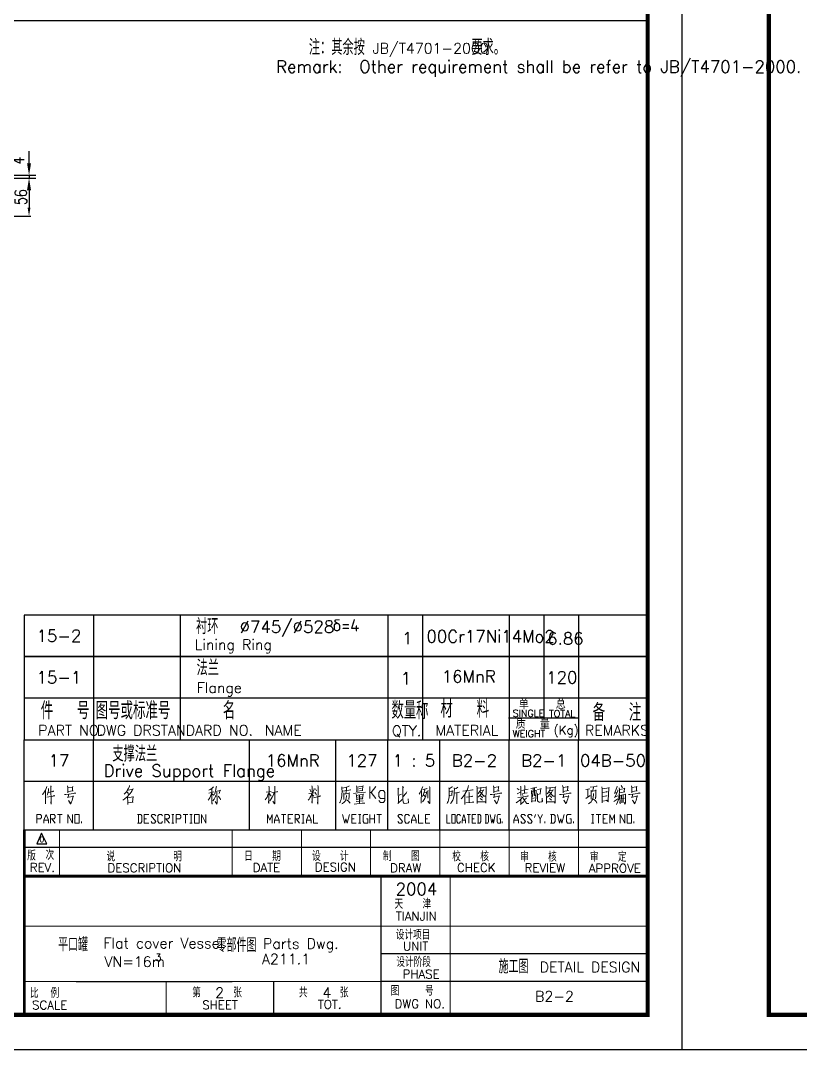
# Model space of a CAD drawing. Extents: x 1512 to 4800, y -77 to 764.
# Drawn here: x 2756.2 to 2981.4, y -76.5 to 220.5 of the extents above; entities that cross this region are included whole.
import ezdxf
from ezdxf.enums import TextEntityAlignment as Align

# ---------------------------------------------------------------- set-up
doc = ezdxf.new("R2010")
doc.units = 0
doc.header["$MEASUREMENT"] = 0
doc.layers.get('0').update_dxf_attribs({"linetype": 'CONTINUOUS'})
doc.layers.get('DEFPOINTS').update_dxf_attribs({"linetype": 'CONTINUOUS'})
doc.layers.add('1', color=1, linetype='CONTINUOUS')
doc.styles.add('ACANSTS', font='romans.shx', dxfattribs={"height": 1, "bigfont": 'gbcbig.shx'})
doc.styles.add('HZ5', font='romans.shx', dxfattribs={"width": 0.75, "bigfont": 'hz5.shx'})
doc.dimstyles.new('STANDARD$0', dxfattribs={"dimtxt": 3.5, "dimasz": 3.5, "dimexe": 2, "dimexo": 0, "dimgap": 1.2, "dimtad": 1, "dimdec": 4, "dimzin": 0, "dimdsep": 46, "dimtxsty": 'HZ5', "dimcen": 0.09, "dimadec": 0, "dimazin": 0, "dimtfac": 0.857143, "dimtdec": 4, "dimtofl": 0, "dimtmove": 2, "dimatfit": 3, "dimfxl": 0, "dimtolj": 1, "dimtzin": 0, "dimarcsym": 0})
doc.dimstyles.new('副本1', dxfattribs={"dimtxt": 3.5, "dimasz": 2.5, "dimexe": 0.5, "dimexo": 0.5, "dimtad": 1, "dimtih": 1, "dimtoh": 1, "dimdec": 0, "dimzin": 0, "dimdsep": 46, "dimtxsty": 'HZ5', "dimcen": 0, "dimadec": 0, "dimazin": 0, "dimtfac": 0.857143, "dimtdec": 0, "dimtmove": 0, "dimatfit": 0, "dimfxl": 0, "dimtvp": 1.5, "dimtolj": 1, "dimtzin": 0, "dimarcsym": 0})

# ---------------------------------------------------------------- blocks, each defined once
blk = doc.blocks.new('*U11')
at = {"color": 7, "lineweight": 0}
for points in [[(-173.52, 12.52), (-173.68, 11.96), (-173.91, 11.43), (-174.17, 10.96), (-174.43, 10.57), (-174.62, 10.31), (-174.75, 10.14)], [(-172.97, 11.96), (-173.06, 11.27), (-173.2, 10.65), (-173.33, 10.23), (-173.42, 9.96)], [(-172.35, 12.69), (-172.25, 12.52), (-172.32, 12.6), (-172.28, 7.41), (-172.32, 7.8), (-172.28, 8.45)], [(-167.55, 12.69), (-167.42, 12.17), (-167.42, 10.65), (-167.42, 11.04), (-165.86, 11.27), (-166.12, 11.27), (-166.06, 12.35), (-166.02, 12.52), (-165.96, 12.39), (-166.19, 12.35), (-167.42, 12.17)], [(-149.63, 12.8), (-149.66, 12.5), (-150.05, 11.81), (-150.28, 11.37), (-150.54, 10.98), (-150.86, 10.55), (-151.19, 10.25)], [(-125.39, 12.45), (-125.45, 12.28), (-125.88, 11.93), (-126.33, 11.63), (-126.72, 11.46)], [(-124.55, 12.63), (-124.58, 12.41), (-124.74, 11.51), (-124.87, 10.89), (-125.1, 10.16)], [(-109.37, 12.56), (-109.34, 12.35), (-109.4, 7.63), (-109.47, 7.89), (-109.37, 8.71)], [(-107.68, 12.6), (-107.65, 12.39), (-107.65, 7.84), (-107.68, 7.59), (-107.72, 7.5), (-108.26, 8.23), (-107.72, 7.59)], [(-96.94, 12.69), (-96.87, 12.44), (-96.91, 7.67), (-96.97, 7.93), (-96.91, 8.45)], [(-96.32, 11.96), (-96.32, 11.74), (-96.74, 10.62)], [(-95.25, 12.74), (-95.19, 12.44), (-95.25, 7.36), (-95.32, 7.75), (-95.25, 8.28)], [(-88.34, 12.45), (-88.28, 12.02), (-88.24, 10.98), (-88.28, 10.33), (-88.34, 9.81), (-88.4, 9.3), (-88.54, 8.73), (-88.7, 8.34), (-88.83, 7.99), (-88.99, 7.78)], [(-86.17, 12.67), (-86.27, 12.54), (-86.69, 12.36), (-87.3, 12.2), (-88.21, 11.97)], [(-86.98, 12.2), (-86.98, 11.9), (-87.11, 10.33)], [(-84.09, 12.71), (-83.99, 12.28), (-83.96, 10.94), (-84.05, 11.16), (-82.24, 11.37), (-82.34, 11.37), (-82.24, 12.67), (-82.14, 12.59), (-83.99, 12.32)], [(-83.99, 11.72), (-82.7, 11.93)], [(-78.49, 12.52), (-79.8, 10.77), (-80.24, 10.77)], [(-80.24, 9.02), (-80.24, 12.52)], [(-72.14, 12.06), (-71.82, 11.81), (-72.02, 11.9), (-71.95, 7.74), (-72.14, 7.56), (-70.91, 8.73)], [(-70.81, 12.54), (-70.55, 12.24), (-70.65, 12.32), (-70.65, 11.42), (-70.65, 10.5), (-70.65, 9.68), (-70.65, 9.08), (-70.65, 9.03), (-70.65, 8.86), (-70.62, 8.04), (-70.52, 7.82), (-70.39, 7.69), (-70.1, 7.6), (-69.51, 7.65), (-69.09, 7.78), (-69.06, 7.82), (-69.12, 8.95)], [(-64.97, 12.54), (-65, 12.32), (-65.39, 11.37), (-65.72, 10.81), (-65.97, 10.29)], [(-64.94, 11.67), (-64.88, 11.63), (-64.81, 11.63), (-63.68, 11.9), (-63.77, 11.9), (-63.93, 11.81)], [(-62.99, 12.5), (-62.86, 12.32), (-62.93, 12.28), (-62.9, 7.99), (-62.9, 7.95), (-62.93, 7.69), (-62.99, 7.6), (-63.51, 8.25), (-62.99, 7.65), (-62.93, 7.82)], [(-56.31, 12.45), (-56.44, 12.36), (-57.32, 11.81), (-57.38, 12.15), (-57.28, 11.81), (-57.28, 10.68), (-57.32, 9.99), (-57.35, 9.51), (-57.42, 9.03), (-57.52, 8.6), (-57.64, 8.17), (-57.81, 7.86), (-57.94, 7.6)], [(-54.79, 12.28), (-55.3, 11.93), (-55.79, 11.81), (-55.86, 12.15), (-55.79, 11.63), (-55.83, 11.12), (-55.86, 10.55), (-55.89, 10.07), (-55.96, 9.64), (-56.02, 9.16), (-56.12, 8.82), (-56.28, 8.56), (-56.44, 8.25), (-56.61, 7.99), (-56.77, 7.78), (-56.93, 7.6)], [(-51.77, 12.8), (-51.8, 12.45), (-51.84, 12.32), (-52.16, 11.46), (-52.39, 10.94), (-52.68, 10.46), (-52.71, 10.38), (-52.97, 9.99), (-53.26, 9.6), (-53.56, 9.25), (-53.82, 8.95)], [(-49.33, 12.59), (-49.27, 12.02), (-49.21, 7.56), (-49.24, 8.04), (-46.93, 8.04), (-47.1, 8.08), (-47.42, 8.04)], [(-49.24, 12.02), (-46.51, 12.28), (-46.61, 12.41), (-46.68, 12.02), (-46.71, 8.13), (-46.74, 7.69), (-46.96, 8.04)], [(-48.17, 11.97), (-48.17, 11.76), (-48.46, 11.12), (-48.82, 10.59), (-48.98, 10.38)], [(-44.56, 12.71), (-44.44, 12.2), (-44.44, 10.68), (-44.44, 11.07), (-42.88, 11.28), (-43.14, 11.28), (-43.07, 12.36), (-43.04, 12.54), (-42.97, 12.41), (-43.2, 12.36), (-44.44, 12.2)], [(-37.65, 11.91), (-37.06, 11.52)], [(-36.7, 12.6), (-36.6, 12.44), (-36.64, 12.48), (-36.64, 10.53), (-36.67, 9.92)], [(-35.56, 12.78), (-35.47, 12.56), (-35.5, 12.65), (-35.53, 10.57)], [(-33.69, 11.91), (-31.96, 12.26)], [(-33.1, 12), (-33.1, 11), (-33.13, 10.44), (-33.2, 10.01), (-33.27, 9.62), (-33.39, 9.4)], [(-32.68, 12.09), (-32.71, 10.05), (-32.65, 9.92), (-32.49, 9.88)], [(-31.83, 11.66), (-30.76, 11.82), (-30.86, 11.96), (-31.05, 10.35), (-30.99, 10.35), (-31.8, 10.23), (-31.83, 10.49), (-31.83, 10.05), (-31.8, 8.88), (-31.8, 8.58), (-31.77, 8.4), (-31.74, 8.23), (-31.64, 8.14), (-31.51, 8.06), (-31.32, 8.02), (-31.12, 8.02), (-30.57, 8.06), (-30.44, 8.14), (-30.37, 8.19), (-30.51, 9.14), (-30.44, 8.19)], [(-29.34, 12.6), (-29.27, 12.05), (-29.2, 7.59), (-29.24, 8.06), (-26.94, 8.06), (-27.1, 8.1), (-27.42, 8.06)], [(-29.24, 12.05), (-26.52, 12.3), (-26.61, 12.44), (-26.67, 12.05), (-26.71, 8.14), (-26.74, 7.71), (-26.97, 8.06)], [(-28.17, 12), (-28.17, 11.78), (-28.46, 11.13), (-28.81, 10.62), (-28.98, 10.4)], [(-24.57, 12.74), (-24.43, 12.21), (-24.43, 10.7), (-24.43, 11.09), (-22.88, 11.31), (-23.14, 11.31), (-23.07, 12.39), (-23.04, 12.56), (-22.98, 12.44), (-23.2, 12.39), (-24.43, 12.21)], [(-16.59, 12.28), (-15.61, 12.45), (-14.61, 12.59), (-14.68, 12.63), (-14.84, 12.59)], [(-15.88, 11.16), (-15.65, 12.11), (-15.65, 12.41)], [(-13.21, 12.41), (-13.12, 11.85), (-13.12, 9.72), (-13.09, 8.3), (-13.09, 7.74), (-13.12, 8.3), (-11.66, 8.43), (-11.82, 8.52), (-12.08, 8.38)], [(-13.09, 11.85), (-11.07, 12.11), (-11.17, 12.24), (-11.2, 11.97), (-11.43, 8.47), (-11.43, 8.17), (-11.46, 8.04), (-11.69, 8.47)], [(-8.83, 12.59), (-8.86, 12.24), (-9.58, 10.46), (-9.61, 10.59), (-8.83, 10.73)], [(-8.22, 12.11), (-8.15, 11.67), (-8.15, 10.89), (-8.22, 10.2), (-8.28, 9.51), (-8.35, 8.95), (-8.47, 8.47), (-8.67, 7.95), (-8.99, 7.3)], [(-8.05, 11.63), (-8.02, 11.67), (-6.56, 11.93), (-6.69, 12.06), (-6.82, 10.94), (-6.63, 10.94), (-8.12, 10.68)], [(-7.63, 12.8), (-7.34, 12.32), (-7.31, 12.11)], [(-4.68, 12.71), (-4.55, 12.2), (-4.55, 10.68), (-4.55, 11.07), (-2.99, 11.28), (-3.25, 11.28), (-3.19, 12.36), (-3.16, 12.54), (-3.09, 12.41), (-3.31, 12.36), (-4.55, 12.2)], [(-173.91, 11.31), (-173.87, 8.71), (-173.87, 7.98), (-173.87, 7.45), (-173.91, 7.71), (-173.87, 8.19)], [(-173.48, 9.4), (-171.18, 9.84), (-171.35, 9.88), (-171.64, 9.75)], [(-172.97, 10.74), (-171.47, 11.13), (-171.64, 11.13), (-171.89, 11)], [(-168.43, 10.18), (-168, 10.18), (-167.16, 10.27), (-165.08, 10.57), (-165.31, 10.62), (-165.63, 10.53)], [(-167.19, 10.27), (-167.42, 9.23), (-167.48, 9.4), (-165.76, 9.66), (-165.86, 9.84), (-165.86, 9.66), (-166.06, 8.92), (-166.19, 8.45), (-166.35, 8.06), (-166.48, 7.75), (-166.58, 7.54), (-166.64, 7.5), (-167.22, 8.49), (-166.61, 7.59)], [(-150.09, 11.46), (-149.99, 11.42), (-148.53, 11.72), (-148.62, 11.81), (-148.89, 11.37), (-149.18, 10.89), (-149.47, 10.5), (-149.79, 10.11), (-150.15, 9.72), (-150.54, 9.34), (-150.96, 8.99), (-151.02, 8.95), (-151.29, 8.77), (-151.55, 8.56)], [(-150.44, 10.98), (-150.38, 10.94), (-150.02, 10.55), (-149.99, 10.33), (-150.12, 10.64)], [(-150.28, 9.42), (-150.21, 9.3), (-150.15, 8.21), (-150.12, 8.08), (-150.12, 7.3), (-150.15, 7.65), (-150.15, 7.78), (-148.56, 7.99), (-148.59, 7.99), (-148.76, 7.99), (-148.59, 9.6), (-148.53, 9.51), (-148.62, 9.47), (-150.18, 9.21)], [(-125.84, 10.73), (-126.03, 10.16), (-126.27, 9.68), (-126.46, 9.21), (-126.65, 8.95), (-126.88, 8.6)], [(-126.75, 10.55), (-125.26, 10.94)], [(-125.84, 11.81), (-125.81, 8.38), (-125.78, 7.43), (-125.84, 7.6), (-125.81, 7.99)], [(-125.81, 10.42), (-125.39, 10.07), (-125.29, 9.9)], [(-124.77, 9.86), (-124.8, 9.64), (-125.16, 8.86), (-125.52, 8.34)], [(-124.48, 10.77), (-124.32, 10.55), (-124.38, 10.59), (-124.35, 8.3), (-124.35, 7.74), (-124.38, 7.43), (-124.9, 8.13), (-124.38, 7.51)], [(-124.8, 11.07), (-123.34, 11.37), (-123.47, 11.42), (-123.77, 10.46)], [(-124.02, 9.72), (-123.44, 9.03), (-123.34, 8.69)], [(-109.34, 10.7), (-109.66, 10.05), (-109.92, 9.45), (-110.18, 9.06), (-110.48, 8.62)], [(-110.21, 10.83), (-108.75, 11.09)], [(-109.31, 10.44), (-108.85, 9.92), (-108.82, 9.75)], [(-107.81, 10.74), (-108.07, 10.14), (-108.4, 9.45), (-108.69, 8.97), (-108.88, 8.62), (-109.08, 8.4)], [(-108.5, 10.79), (-106.91, 11), (-107, 11.04), (-107.19, 10.96)], [(-96.97, 10.44), (-97.23, 9.75), (-97.52, 9.23), (-97.79, 8.88), (-98.04, 8.58)], [(-97.82, 10.49), (-96.23, 10.7)], [(-97.56, 11.74), (-97.33, 11.35), (-97.3, 11.18), (-97.3, 11)], [(-96.91, 10.23), (-96.48, 9.84), (-96.39, 9.71)], [(-96.45, 9.23), (-94.47, 9.75), (-94.61, 9.79), (-94.83, 9.66)], [(-96.03, 10.74), (-95.84, 10.44), (-95.74, 10.23), (-95.71, 10.01)], [(-95.96, 11.87), (-95.71, 11.43), (-95.67, 11.27)], [(-86.98, 9.9), (-86.98, 9.68), (-87.04, 9.12), (-87.14, 8.77), (-87.24, 8.52), (-87.37, 8.3), (-87.53, 8.08), (-87.76, 7.86), (-87.98, 7.69), (-88.15, 7.6), (-88.28, 7.51)], [(-88.01, 11.12), (-85.68, 11.51), (-85.81, 11.55), (-86.03, 11.46)], [(-87.76, 10.64), (-87.69, 10.25), (-87.69, 8.73), (-87.73, 8.95), (-87.69, 9.21)], [(-87.69, 10.25), (-86.1, 10.55), (-86.2, 10.64), (-86.23, 10.07), (-86.23, 9.42), (-86.27, 9.03), (-86.33, 8.73), (-86.33, 8.99), (-86.27, 9.25)], [(-84.94, 10.46), (-83.77, 10.64), (-81.46, 10.89)], [(-84.16, 10.25), (-84.05, 9.9), (-84.02, 8.86), (-84.02, 8.64), (-84.12, 8.77), (-83.12, 8.91), (-82.21, 8.95), (-82.34, 8.99), (-82.18, 10.33), (-82.04, 10.25), (-83.15, 10.07), (-84.05, 9.94)], [(-83.74, 9.42), (-82.6, 9.55)], [(-83.18, 10.07), (-83.18, 7.56)], [(-79.8, 10.77), (-78.49, 9.02)], [(-77.61, 8.44), (-77.18, 7.86), (-76.3, 7.86), (-75.87, 8.44), (-75.87, 10.77), (-76.3, 11.35), (-77.18, 11.35), (-77.61, 10.77), (-77.61, 9.61), (-77.18, 9.02), (-75.87, 9.02)], [(-71.79, 10.03), (-71.07, 10.29)], [(-70.65, 9.47), (-69.71, 10.59), (-69.54, 10.98)], [(-65.33, 11.37), (-65.36, 7.69), (-65.39, 7.95), (-65.39, 7.99), (-65.36, 8.38)], [(-64.42, 11.55), (-64.38, 11.46), (-64.55, 10.85), (-64.71, 10.29), (-64.88, 9.9), (-65, 9.6)], [(-64.42, 10.73), (-63.77, 10.85), (-63.84, 10.98), (-63.9, 10.5), (-64.03, 10.07), (-64.1, 9.72), (-64.23, 9.38), (-64.38, 9.08), (-64.55, 8.73), (-64.71, 8.47), (-64.88, 8.17), (-65, 8.04)], [(-64.74, 10.07), (-64.45, 9.81), (-64.38, 9.6)], [(-63.48, 11.33), (-63.41, 11.24), (-63.48, 11.2), (-63.48, 9.12), (-63.51, 9.34), (-63.48, 9.6)], [(-57.22, 9.86), (-57.16, 9.9), (-56.41, 10.03), (-56.51, 9.99), (-56.41, 11.33), (-56.35, 11.16), (-57.25, 10.94)], [(-55.83, 10.59), (-54.37, 10.85), (-54.46, 10.89), (-54.63, 10.81)], [(-55.08, 10.68), (-55.08, 7.47), (-55.11, 7.69), (-55.08, 8.04)], [(-53.39, 11.16), (-50.38, 11.51), (-50.57, 11.55), (-50.86, 11.42)], [(-52.78, 10.16), (-52.78, 7.9), (-52.81, 7.47), (-52.84, 7.3), (-52.84, 7.65), (-52.78, 8.13)], [(-52.36, 9.38), (-52.29, 9.38), (-50.6, 9.64), (-50.67, 9.72), (-50.86, 9.64)], [(-51.64, 10.98), (-51.58, 10.77), (-51.54, 7.86)], [(-48.33, 11.33), (-48.2, 11.28), (-47.29, 11.42), (-47.39, 11.55), (-47.81, 10.73), (-48.13, 10.29), (-48.43, 9.94), (-48.72, 9.64), (-49.04, 9.42)], [(-48.4, 10.85), (-48.3, 10.85), (-47.29, 9.72), (-46.93, 9.72), (-47.29, 9.81), (-47.45, 9.9)], [(-48.36, 9.03), (-47.94, 8.73), (-47.74, 8.52)], [(-48.23, 9.77), (-47.88, 9.47), (-47.71, 9.25)], [(-45.44, 10.2), (-45.02, 10.2), (-44.17, 10.29), (-42.1, 10.59), (-42.33, 10.64), (-42.65, 10.55)], [(-44.21, 10.29), (-44.44, 9.25), (-44.5, 9.42), (-42.78, 9.68), (-42.88, 9.86), (-42.88, 9.68), (-43.07, 8.95), (-43.2, 8.47), (-43.36, 8.08), (-43.49, 7.78), (-43.59, 7.56), (-43.66, 7.51), (-44.24, 8.52), (-43.63, 7.6)], [(-36.09, 9.53), (-36.18, 9.36), (-36.54, 8.92), (-36.99, 8.49), (-37.54, 8.1), (-37.97, 7.8)], [(-37.65, 10.35), (-36.67, 11)], [(-37.48, 9.36), (-34.53, 9.71), (-34.62, 9.79), (-34.86, 9.71)], [(-36.38, 11.39), (-34.5, 11.7)], [(-36.18, 10.44), (-34.75, 10.65)], [(-36.18, 10.23), (-36.02, 9.92)], [(-36.09, 9.4), (-35.86, 8.97), (-35.6, 8.49), (-35.31, 8.06), (-35.01, 7.67), (-34.92, 7.59), (-34.3, 7.63), (-34.95, 7.67), (-35.11, 7.84)], [(-35.08, 9.18), (-35.11, 9.06), (-35.63, 8.62)], [(-33.55, 11.31), (-33.52, 11.04), (-33.49, 9.49), (-33.49, 9.06), (-33.49, 7.93), (-33.52, 8.23), (-32.55, 8.37), (-32.35, 8.23), (-32.29, 9.4), (-32.22, 11.43), (-32.19, 11.31), (-33.52, 11.04)], [(-32.65, 9.18), (-33.2, 9.01)], [(-28.33, 11.35), (-28.2, 11.31), (-27.29, 11.43), (-27.39, 11.57), (-27.81, 10.74), (-28.14, 10.31), (-28.42, 9.96), (-28.72, 9.66), (-29.04, 9.45)], [(-28.39, 10.88), (-28.3, 10.88), (-27.29, 9.75), (-26.94, 9.75), (-27.29, 9.84), (-27.45, 9.92)], [(-28.36, 9.06), (-27.94, 8.75), (-27.75, 8.53)], [(-28.23, 9.79), (-27.87, 9.49), (-27.72, 9.27)], [(-25.44, 10.23), (-25.02, 10.23), (-24.18, 10.31), (-22.1, 10.62), (-22.33, 10.65), (-22.65, 10.57)], [(-24.21, 10.31), (-24.43, 9.27), (-24.5, 9.45), (-22.78, 9.71), (-22.88, 9.88), (-22.88, 9.71), (-23.07, 8.97), (-23.2, 8.49), (-23.37, 8.1), (-23.49, 7.8), (-23.59, 7.59), (-23.65, 7.54), (-24.24, 8.53), (-23.62, 7.63)], [(-17.82, 11.63), (-16.69, 11.85), (-17.24, 11.76), (-17.27, 9.42), (-17.89, 9.08), (-16.56, 9.86)], [(-17.11, 7.47), (-16.69, 7.74), (-16.36, 8.04), (-16.1, 8.43), (-15.85, 8.91), (-15.75, 9.51), (-15.68, 10.03), (-15.68, 10.46)], [(-15.03, 8.91), (-15.03, 9.3), (-15, 9.38), (-14.97, 11.51), (-14.84, 11.33), (-16.3, 11.07), (-16.36, 11.46), (-16.3, 11.12), (-16.3, 9.99), (-16.33, 9.16), (-16.36, 8.86), (-16.36, 9.08), (-16.33, 9.55)], [(-13.09, 10.77), (-11.69, 10.98), (-11.82, 11.03), (-12.11, 10.89)], [(-13.09, 9.6), (-11.72, 9.77), (-11.85, 9.81), (-12.08, 9.68)], [(-8.64, 8.95), (-9.74, 8.21)], [(-8.57, 11.51), (-8.57, 11.2), (-9.48, 9.3), (-9.55, 9.38), (-8.57, 9.81)], [(-8.15, 10.16), (-8.02, 9.81), (-8.02, 9.72), (-7.96, 7.51), (-8.02, 7.86), (-7.99, 8.08)], [(-7.99, 9.9), (-6.27, 10.25), (-6.4, 10.33), (-6.37, 10.11), (-6.37, 9.03), (-6.4, 8.38), (-6.43, 7.86), (-6.5, 7.43), (-6.79, 7.86), (-6.53, 7.56)], [(-7.76, 8.91), (-6.66, 9.12)], [(-7.54, 9.9), (-7.5, 7.82)], [(-7.05, 9.99), (-7.05, 7.9)], [(-5.56, 10.2), (-5.14, 10.2), (-4.29, 10.29), (-2.21, 10.59), (-2.44, 10.64), (-2.77, 10.55)], [(-4.32, 10.29), (-4.55, 9.25), (-4.61, 9.42), (-2.89, 9.68), (-2.99, 9.86), (-2.99, 9.68), (-3.19, 8.95), (-3.31, 8.47), (-3.48, 8.08), (-3.61, 7.78), (-3.7, 7.56), (-3.77, 7.51), (-4.36, 8.52), (-3.74, 7.6)], [(-86.95, 8.64), (-86.49, 8.34), (-86.27, 8.13), (-86.07, 7.9), (-85.91, 7.65)], [(-84.71, 7.39), (-83.18, 7.56), (-82.43, 7.65), (-81.65, 7.65), (-81.76, 7.69), (-82.24, 7.65)], [(-84.19, 8.17), (-82.11, 8.38)], [(-52.51, 7.74), (-50.21, 7.99), (-50.38, 8.04), (-50.41, 8.04), (-50.67, 7.95)], [(-36.6, 8.79), (-36.6, 8.53), (-36.64, 7.41), (-36.7, 7.32), (-35.79, 8.14)], [(-15.65, 8.86), (-15.23, 8.52), (-14.9, 8.17), (-14.77, 7.95), (-14.68, 7.65)], [(-176.35, 1.93), (-176.35, 4.43), (-175.36, 4.43), (-175.04, 4.02), (-175.04, 3.59), (-175.36, 3.18), (-176.35, 3.18)], [(-174.38, 1.93), (-174.38, 2.76), (-173.72, 4.43), (-173.06, 2.76), (-173.06, 1.93)], [(-172.4, 1.93), (-172.4, 4.43), (-171.4, 4.43), (-171.08, 4.02), (-171.08, 3.59), (-171.4, 3.18), (-172.4, 3.18)], [(-172.06, 3.18), (-171.08, 1.93)], [(-170.42, 4.43), (-169.1, 4.43)], [(-169.76, 4.43), (-169.76, 1.93)], [(-167.44, 1.93), (-167.44, 4.43), (-166.12, 1.93), (-166.12, 4.43)], [(-165.46, 1.93), (-165.46, 4.43), (-164.14, 4.43), (-164.14, 1.93), (-165.46, 1.93), (-165.46, 1.93)], [(-147.33, 1.93), (-146.35, 1.93), (-146.02, 2.35), (-146.02, 4.02), (-146.35, 4.43), (-147.33, 4.43)], [(-147.01, 4.43), (-147.01, 1.93)], [(-145.36, 1.93), (-145.36, 4.43), (-144.04, 4.43)], [(-145.36, 3.18), (-144.7, 3.18)], [(-143.38, 2.35), (-143.05, 1.93), (-142.39, 1.93), (-142.06, 2.35), (-143.38, 4.02), (-143.05, 4.43), (-142.39, 4.43), (-142.06, 4.02)], [(-140.08, 2.35), (-140.41, 1.93), (-141.07, 1.93), (-141.4, 2.35), (-141.4, 4.02), (-141.07, 4.43), (-140.41, 4.43), (-140.08, 4.02)], [(-139.42, 1.93), (-139.42, 4.43), (-138.43, 4.43), (-138.1, 4.02), (-138.1, 3.59), (-138.43, 3.18), (-139.42, 3.18)], [(-139.09, 3.18), (-138.1, 1.93)], [(-137.44, 4.43), (-136.78, 4.43)], [(-137.12, 4.43), (-137.12, 1.93)], [(-136.12, 1.93), (-136.12, 4.43), (-135.14, 4.43), (-134.8, 4.02), (-134.8, 3.59), (-135.14, 3.18), (-136.12, 3.18)], [(-134.14, 4.43), (-132.82, 4.43)], [(-133.48, 4.43), (-133.48, 1.93)], [(-132.16, 4.43), (-131.51, 4.43)], [(-131.84, 4.43), (-131.84, 1.93)], [(-130.85, 1.93), (-130.85, 4.43), (-129.53, 4.43), (-129.53, 1.93), (-130.85, 1.93), (-130.85, 1.93)], [(-128.87, 1.93), (-128.87, 4.43), (-127.55, 1.93), (-127.55, 4.43)], [(-109.73, 1.93), (-109.73, 4.43), (-109.07, 2.76), (-108.41, 4.43), (-108.41, 1.93)], [(-107.75, 1.93), (-107.75, 2.76), (-107.09, 4.43), (-106.43, 2.76), (-106.43, 1.93)], [(-105.77, 4.43), (-104.45, 4.43)], [(-105.11, 4.43), (-105.11, 1.93)], [(-103.79, 1.93), (-103.79, 4.43), (-102.48, 4.43)], [(-103.79, 3.18), (-103.14, 3.18)], [(-101.82, 1.93), (-101.82, 4.43), (-100.82, 4.43), (-100.5, 4.02), (-100.5, 3.59), (-100.82, 3.18), (-101.82, 3.18)], [(-101.48, 3.18), (-100.5, 1.93)], [(-99.84, 4.43), (-99.18, 4.43)], [(-99.5, 4.43), (-99.5, 1.93)], [(-98.52, 1.93), (-98.52, 2.76), (-97.86, 4.43), (-97.2, 2.76), (-97.2, 1.93)], [(-96.54, 4.43), (-96.54, 1.93), (-95.22, 1.93)], [(-88.09, 4.43), (-87.43, 1.93), (-87.11, 3.18), (-86.77, 1.93), (-86.11, 4.43)], [(-85.45, 1.93), (-85.45, 4.43), (-84.14, 4.43)], [(-85.45, 3.18), (-84.79, 3.18)], [(-83.48, 4.43), (-82.82, 4.43)], [(-83.15, 4.43), (-83.15, 1.93)], [(-81.17, 3.18), (-80.84, 3.18), (-80.84, 1.93), (-81.83, 1.93), (-82.16, 2.35), (-82.16, 4.02), (-81.83, 4.43), (-80.84, 4.43)], [(-80.18, 1.93), (-80.18, 4.43)], [(-80.18, 3.18), (-78.86, 3.18)], [(-78.86, 4.43), (-78.86, 1.93)], [(-78.2, 4.43), (-76.88, 4.43)], [(-77.54, 4.43), (-77.54, 1.93)], [(-72.12, 2.35), (-71.79, 1.93), (-71.13, 1.93), (-70.8, 2.35), (-72.12, 4.02), (-71.79, 4.43), (-71.13, 4.43), (-70.8, 4.02)], [(-68.82, 2.35), (-69.16, 1.93), (-69.81, 1.93), (-70.14, 2.35), (-70.14, 4.02), (-69.81, 4.43), (-69.16, 4.43), (-68.82, 4.02)], [(-68.16, 1.93), (-68.16, 2.76), (-67.5, 4.43), (-66.84, 2.76), (-66.84, 1.93)], [(-66.18, 4.43), (-66.18, 1.93), (-64.86, 1.93)], [(-64.2, 1.93), (-64.2, 4.43), (-62.89, 4.43)], [(-64.2, 3.18), (-63.54, 3.18)], [(-58.01, 4.43), (-58.01, 1.93), (-57.03, 1.93)], [(-56.54, 1.93), (-56.54, 4.43), (-55.55, 4.43), (-55.55, 1.93), (-56.54, 1.93), (-56.54, 1.93)], [(-54.08, 2.35), (-54.32, 1.93), (-54.81, 1.93), (-55.06, 2.35), (-55.06, 4.02), (-54.81, 4.43), (-54.32, 4.43), (-54.08, 4.02)], [(-53.59, 1.93), (-53.59, 2.76), (-53.09, 4.43), (-52.6, 2.76), (-52.6, 1.93)], [(-52.11, 4.43), (-51.12, 4.43)], [(-51.62, 4.43), (-51.62, 1.93)], [(-50.64, 1.93), (-50.64, 4.43), (-49.65, 4.43)], [(-50.64, 3.18), (-50.14, 3.18)], [(-49.16, 1.93), (-48.42, 1.93), (-48.17, 2.35), (-48.17, 4.02), (-48.42, 4.43), (-49.16, 4.43)], [(-48.91, 4.43), (-48.91, 1.93)], [(-46.94, 1.93), (-46.2, 1.93), (-45.95, 2.35), (-45.95, 4.02), (-46.2, 4.43), (-46.94, 4.43)], [(-46.69, 4.43), (-46.69, 1.93)], [(-45.46, 4.43), (-44.98, 1.93), (-44.73, 3.18), (-44.48, 1.93), (-43.99, 4.43)], [(-42.76, 3.18), (-42.51, 3.18), (-42.51, 1.93), (-43.25, 1.93), (-43.5, 2.35), (-43.5, 4.02), (-43.25, 4.43), (-42.51, 4.43)], [(-38.61, 1.93), (-38.61, 2.76), (-37.95, 4.43), (-37.29, 2.76), (-37.29, 1.93)], [(-36.63, 2.35), (-36.3, 1.93), (-35.64, 1.93), (-35.32, 2.35), (-36.63, 4.02), (-36.3, 4.43), (-35.64, 4.43), (-35.32, 4.02)], [(-34.66, 2.35), (-34.32, 1.93), (-33.66, 1.93), (-33.34, 2.35), (-34.66, 4.02), (-34.32, 4.43), (-33.66, 4.43), (-33.34, 4.02)], [(-32.68, 3.59), (-32.34, 4.43)], [(-31.68, 4.43), (-31.02, 3.18), (-31.02, 1.93)], [(-31.02, 3.18), (-30.37, 4.43)], [(-28.05, 1.93), (-27.06, 1.93), (-26.73, 2.35), (-26.73, 4.02), (-27.06, 4.43), (-28.05, 4.43)], [(-27.72, 4.43), (-27.72, 1.93)], [(-26.07, 4.43), (-25.41, 1.93), (-25.08, 3.18), (-24.75, 1.93), (-24.1, 4.43)], [(-22.44, 3.18), (-22.12, 3.18), (-22.12, 1.93), (-23.1, 1.93), (-23.44, 2.35), (-23.44, 4.02), (-23.1, 4.43), (-22.12, 4.43)], [(-16.19, 4.43), (-15.53, 4.43)], [(-15.85, 4.43), (-15.85, 1.93)], [(-14.87, 4.43), (-13.55, 4.43)], [(-14.21, 4.43), (-14.21, 1.93)], [(-12.89, 1.93), (-12.89, 4.43), (-11.57, 4.43)], [(-12.89, 3.18), (-12.23, 3.18)], [(-10.91, 1.93), (-10.91, 4.43), (-10.25, 2.76), (-9.59, 4.43), (-9.59, 1.93)], [(-7.93, 1.93), (-7.93, 4.43), (-6.62, 1.93), (-6.62, 4.43)], [(-5.96, 1.93), (-5.96, 4.43), (-4.64, 4.43), (-4.64, 1.93), (-5.96, 1.93), (-5.96, 1.93)], [(-174.38, 2.76), (-173.06, 2.76)], [(-163.48, 1.93), (-163.48, 2.35)], [(-145.36, 1.93), (-144.04, 1.93)], [(-137.44, 1.93), (-136.78, 1.93)], [(-132.16, 1.93), (-131.51, 1.93)], [(-107.75, 2.76), (-106.43, 2.76)], [(-103.79, 1.93), (-102.48, 1.93)], [(-99.84, 1.93), (-99.18, 1.93)], [(-98.52, 2.76), (-97.2, 2.76)], [(-85.45, 1.93), (-84.14, 1.93)], [(-83.48, 1.93), (-82.82, 1.93)], [(-68.16, 2.76), (-66.84, 2.76)], [(-64.2, 1.93), (-62.89, 1.93)], [(-53.59, 2.76), (-52.6, 2.76)], [(-50.64, 1.93), (-49.65, 1.93)], [(-42.03, 1.93), (-42.03, 2.35)], [(-38.61, 2.76), (-37.29, 2.76)], [(-29.71, 1.93), (-29.71, 2.35)], [(-21.46, 1.93), (-21.46, 2.35)], [(-16.19, 1.93), (-15.53, 1.93)], [(-12.89, 1.93), (-11.57, 1.93)], [(-3.98, 1.93), (-3.98, 2.35)]]:
    blk.add_lwpolyline(points, dxfattribs=at)
blk = doc.blocks.new('*D180')
at = {"color": 0, "linetype": 'ByBlock', "ltscale": 5}
for p, q in [((2758.64, 179.31), (2758.64, 182.81)), ((2722.42, 175.81), (2760.64, 175.81)), ((2758.64, 175.81), (2758.64, 175.01)), ((2730.92, 175.01), (2760.64, 175.01)), ((2758.64, 171.51), (2758.64, 168.01))]:
    blk.add_line(p, q, dxfattribs=at)
for points in [[(2758.05, 179.31), (2759.22, 179.31), (2758.64, 175.81)], [(2758.05, 171.51), (2759.22, 171.51), (2758.64, 175.01)]]:
    blk.add_solid(points, dxfattribs=at)
at = {"layer": 'DEFPOINTS', "color": 0, "linetype": 'ByBlock', "ltscale": 5}
for p in [(2722.42, 175.81), (2730.92, 175.01), (2758.64, 175.01)]:
    blk.add_point(p, dxfattribs=at)
at = {"color": 0, "linetype": 'ByBlock', "ltscale": 5, "insert": (2755.47, 180.06), "char_height": 3.5, "attachment_point": 5, "rotation": 90, "style": 'HZ5'}
blk.add_mtext('\\A1;4', dxfattribs=at)
blk = doc.blocks.new('*D177')
at = {"color": 0, "linetype": 'ByBlock', "ltscale": 5}
for p, q in [((2729.02, 175.01), (2759.14, 175.01)), ((2758.64, 172.51), (2758.64, 166.51)), ((2731.42, 164.01), (2759.14, 164.01))]:
    blk.add_line(p, q, dxfattribs=at)
for points in [[(2758.22, 172.51), (2759.05, 172.51), (2758.64, 175.01)], [(2758.22, 166.51), (2759.05, 166.51), (2758.64, 164.01)]]:
    blk.add_solid(points, dxfattribs=at)
at = {"layer": 'DEFPOINTS', "color": 0, "linetype": 'ByBlock', "ltscale": 5}
for p in [(2728.52, 175.01), (2730.92, 164.01), (2758.64, 164.01)]:
    blk.add_point(p, dxfattribs=at)
at = {"color": 0, "linetype": 'ByBlock', "ltscale": 5, "insert": (2756.26, 169.51), "char_height": 3.5, "attachment_point": 5, "rotation": 90, "style": 'HZ5'}
blk.add_mtext('\\A1;56', dxfattribs=at)

msp = doc.modelspace()

# ---------------------------------------------------------------- linework, layer by layer
for p, q in [((2947.2763814, -76.5267093), (2947.2763814, 517.4732907)), ((2131.2763814, 220.4732907), (2937.2763814, 220.4732907)), ((2937.2763814, 24.8732907), (2757.2763814, 24.8732907)), ((2917.0973113, 19.1017696), (2897.0973113, 19.1017696)), ((2757.2763814, 0.8732907), (2937.2763814, 0.8732907)), ((2757.2763814, -13.1267093), (2937.2763814, -13.1267093)), ((2762.262048, -14.1090015), (2760.8883783, -17.1512701)), ((2763.814891, -17.1512701), (2762.262048, -14.1090015)), ((2760.8883783, -17.1512701), (2763.814891, -17.1512701)), ((2757.2763814, -18.1267093), (2937.2763814, -18.1267093)), ((2937.2763814, -36.9267093), (2937.2763814, -44.9267093)), ((2937.2763814, -48.9267093), (2860.2763814, -48.9267093)), ((2757.2763814, -66.5267093), (2757.2763814, -56.9267093)), ((2757.2763814, -66.5267093), (2757.2763814, -56.9267093)), ((2772.2763814, -56.9267093), (2817.2763814, -56.9267093)), ((2937.2763814, -56.9267093), (2860.2763814, -56.9267093)), ((2757.2763814, -66.5267093), (2772.2763814, -66.5267093)), ((2817.2763814, -66.5267093), (2831.8763814, -66.5267093)), ((2106.2763814, -76.5267093), (2947.2763814, -76.5267093)), ((2947.2763814, -76.5267093), (3788.2763814, -76.5267093))]:
    msp.add_line(p, q)
at = {"ltscale": 10}
for p, q in [((2937.2763814, 48.8732907), (2757.2763814, 48.8732907)), ((2757.2763814, 36.8732907), (2937.2763814, 36.8732907)), ((2937.2763814, 36.8732907), (2757.2763814, 36.8732907))]:
    msp.add_line(p, q, dxfattribs=at)
for points in [[(2757.2763814, -26.5267093, 0.8, 0.8, 0), (2757.2763814, -13.1267093, 0.8, 0.8, 0)], [(2767.4013814, -13.1267093, 0.3, 0.3, 0), (2767.4013814, -26.5267093, 0.3, 0.3, 0)], [(2817.2763814, -26.5267093, 0.3, 0.3, 0), (2817.2763814, -13.1267093, 0.3, 0.3, 0)], [(2837.2763814, -26.5267093, 0.3, 0.3, 0), (2837.2763814, -13.1267093, 0.3, 0.3, 0)], [(2857.2763814, -26.5267093, 0.3, 0.3, 0), (2857.2763814, -13.1267093, 0.3, 0.3, 0)], [(2877.2763814, -26.5267093, 0.3, 0.3, 0), (2877.2763814, -13.1267093, 0.3, 0.3, 0)], [(2897.2763814, -26.5267093, 0.3, 0.3, 0), (2897.2763814, -13.1267093, 0.3, 0.3, 0)], [(2917.2763814, -26.5267093, 0.3, 0.3, 0), (2917.2763814, -13.1267093, 0.3, 0.3, 0)], [(2937.2763814, -13.1267093, 0.8, 0.8, 0), (2937.2763814, -26.5267093, 0.8, 0.8, 0)], [(2937.2763814, -26.5267093, 0.8, 0.8, 0), (2757.2763814, -26.5267093, 0.8, 0.8, 0)], [(2937.2763814, -26.5267093, 0.8, 0.8, 0), (2937.2763814, -66.5267093, 0.8, 0.8, 0), (2757.2763814, -66.5267093, 0.8, 0.8, 0), (2857.2763814, -66.5267093, 0.8, 0.8, 0), (2757.2763814, -66.5267093, 0.8, 0.8, 0), (2757.2763814, -26.5267093, 0.8, 0.8, 0)], [(2860.2763814, -66.5267093, 0.3, 0.3, 0), (2860.2763814, -26.5267093, 0.3, 0.3, 0)], [(2880.2763814, -26.5267093, 0.3, 0.3, 0), (2880.2763814, -66.5267093, 0.3, 0.3, 0)], [(2757.2763814, -40.9267093, 0.3, 0.3, 0), (2937.2763814, -40.9267093, 0.3, 0.3, 0)], [(2757.2763814, -56.9267093, 0.3, 0.3, 0), (2860.2763814, -56.9267093, 0.3, 0.3, 0)], [(2798.2763814, -56.9267093, 0.3, 0.3, 0), (2798.2763814, -66.5267093, 0.3, 0.3, 0)], [(2829.2763814, -56.9267093, 0.3, 0.3, 0), (2829.2763814, -66.5267093, 0.3, 0.3, 0)]]:
    msp.add_lwpolyline(points, format="xyseb")
msp.add_lwpolyline([(2757.2763814, -56.9267093), (2757.2763814, -36.9267093)])
at = {"layer": '1'}
for p, q in [((2757.2763814, 48.8732907), (2757.2763814, 12.8732907)), ((2777.2764281, 48.8732907), (2777.2764281, 12.8732907)), ((2802.2764281, 48.8732907), (2802.2764281, 12.8732907)), ((2862.2763814, 48.8732907), (2862.2763814, 12.8732907)), ((2872.2763814, 48.8732907), (2872.2763814, 12.8732907)), ((2897.2763814, 48.8732907), (2897.2763814, 12.8732907)), ((2907.2763814, 48.8732907), (2907.2763814, 18.8732907)), ((2917.2763814, 48.8732907), (2917.2763814, 12.8732907)), ((2757.2763814, 12.8732907), (2937.2763814, 12.8732907)), ((2757.2763814, -13.1267093), (2757.2763814, 12.8732907)), ((2777.2763814, -13.1267093), (2777.2763814, 12.8732907)), ((2822.2763814, -13.1267093), (2822.2763814, 12.8732907)), ((2847.2763814, -13.1267093), (2847.2763814, 12.8732907)), ((2862.2763814, -13.1267093), (2862.2763814, 12.8732907)), ((2877.2763814, -13.1267093), (2877.2763814, 12.8732907)), ((2897.2763814, -13.1267093), (2897.2763814, 12.8732907)), ((2917.2763814, -13.1267093), (2917.2763814, 12.8732907))]:
    msp.add_line(p, q, dxfattribs=at)
at = {"layer": '1', "const_width": 1.2}
for points in [[(2131.2763814, -66.5267093), (2937.2763814, -66.5267093), (2937.2763814, 507.4732907), (2131.2763814, 507.4732907)], [(2972.2763814, -66.5267093), (3778.2763814, -66.5267093), (3778.2763814, 507.4732907), (2972.2763814, 507.4732907)]]:
    msp.add_lwpolyline(points, close=True, dxfattribs=at)

# ---------------------------------------------------------------- block references
msp.add_blockref('*U11', (2937.2763814, -13.1267093))

# ---------------------------------------------------------------- texts
at = {"ltscale": 10, "style": 'ACANSTS'}
for s, height, p in [('注：其余按', 4.5, (2839.4314778, 210.5358065)), ('要求。', 4.5, (2886.3789683, 210.5358065)), ('Remark:  Other requirement shall be refer to JB/T4701-2000.', 3.5, (2829.9882801, 205.4279532)), ('衬环', 4.5, (2806.8539119, 43.3468906)), ('%%c745/%%C528', 3.5, (2819.4746919, 43.7372289)), ('δ=4', 3.5, (2846.2229872, 44.1664423)), ('00Cr17Ni14Mo2', 3.5, (2873.4050059, 40.9539309)), ('Lining Ring', 3, (2806.5101754, 38.8363213)), ('1', 3.5, (2866.3311966, 40.4340134)), ('6.86', 3.5, (2908.2900387, 40.3471605)), ('Drive Support Flange', 3.5, (2780.1833064, 2.1819568)), ('平口罐', 4, (2767.0152643, -48.2398742)), ('Flat cover Vessel', 3, (2780.124034, -47.3470534)), ('零部件图', 4, (2812.7867205, -48.3772092)), ('Parts Dwg.', 3, (2826.1934588, -47.4843884)), ('VN=16m', 3, (2780.4220026, -52.7039433)), ('3', 2, (2795.0964765, -50.9542468)), ('A211.1', 3, (2825.8954902, -51.9484923))]:
    msp.add_text(s, height=height, dxfattribs=at).set_placement(p)
at = {"style": 'ACANSTS'}
for s, height, p in [('JB/T4701-2000', 3, (2857.8254678, 210.9697573)), ('法兰', 4.5, (2807.0103172, 31.4029122)), ('Flange', 3, (2807.0983168, 26.3774356)), ('件  号', 5, (2762.0227266, 18.7928468)), ('图号或标准号', 5, (2777.8574887, 18.7928468)), ('名              称', 5, (2814.5961698, 18.7928468)), ('数量', 5, (2863.2773171, 18.9151994)), ('材  料', 5, (2877.4385201, 19.2546476)), ('单', 3, (2900.1188982, 21.6474734)), ('总', 3, (2910.7503243, 21.6443363)), ('备  注', 5, (2921.3817523, 18.2710782)), ('SINGLE', 2, (2898.2834989, 19.5110106)), ('TOTAL', 2, (2908.7938838, 19.3835685)), ('质  量', 3, (2899.1989885, 16.0099332)), ('PART NO.', 3, (2761.2894547, 14.0767139)), ('DWG DRSTANDARD NO.', 3, (2778.1643311, 14.0767139)), ('NAME', 3, (2826.7016814, 14.0767139)), ('QTY.', 3, (2863.4362903, 13.9382303)), ('MATERIAL', 3, (2876.0087121, 14.0767139)), ('WEIGHT', 2, (2898.2834989, 13.6535667)), ('(Kg)', 2.5, (2910.099907, 14.4094636)), ('REMARKS', 3, (2919.1674506, 14.0767139)), ('版  ', 2.5, (2758.1068821, -21.9412542)), ('次', 2.5, (2763.4147984, -21.7604672)), ('说         明', 2.5, (2780.9947752, -22.2059145)), ('日   期', 2.5, (2820.7549192, -22.0881651)), ('设   计', 2.5, (2840.3549192, -22.0881651)), ('制   图', 2.5, (2860.8526699, -22.0881651)), ('校   核', 2.5, (2880.8512813, -22.1960652)), ('审   核', 2.5, (2900.4512813, -22.3039641)), ('审   定', 2.5, (2920.5914321, -22.3039653)), ('REV.', 2.5, (2758.8472329, -25.2560259)), ('DESCRIPTION', 2.5, (2781.2905037, -25.3788127)), ('DATE', 2.5, (2823.2256, -25.301412)), ('DESIGN', 2.5, (2841.1436571, -25.1211248)), ('DRAW', 2.5, (2862.9029122, -25.4014345)), ('CHECK', 2.5, (2882.1904603, -25.3004569)), ('天   津', 2.5, (2864.1715407, -35.8928878)), ('TIANJIN', 2.5, (2864.5669327, -39.3333159)), ('设计项目', 2.5, (2864.5432481, -44.7762554)), ('UNIT', 2.5, (2866.6455279, -47.957004)), ('设计阶段', 2.5, (2864.6818765, -52.6645504)), ('施工图', 4, (2894.2151829, -54.5625919)), ('DETAIL DESIGN', 3, (2906.1079801, -54.2590181)), ('PHASE', 2.5, (2866.5017063, -56.0365127)), ('比  例', 2.5, (2758.9165636, -61.626283)), ('第     张', 2.5, (2805.7827453, -61.468609)), ('2', 3, (2812.378467, -61.6587691)), ('共     张', 2.5, (2836.5663825, -61.4686078)), ('4', 3, (2843.378467, -61.6587691)), ('图    号', 2.5, (2863.0412659, -60.9688423)), ('TOT.', 2.5, (2842.0229468, -64.7815644)), ('DWG NO.', 2.5, (2864.1825663, -64.6112134)), ('SCALE', 2.5, (2759.5204843, -64.975088)), ('SHEET ', 2.5, (2808.6483654, -64.9392384))]:
    msp.add_text(s, height=height, dxfattribs=at).set_placement(p)
at = {"ltscale": 10, "style": 'ACANSTS'}
for s, height, p in [('15-2', 3.5, (2767.2763814, 42.8732907)), ('15-1', 3.5, (2767.2763814, 30.8732907)), ('支撑法兰', 4.5, (2789.1846909, 9.0659472)), ('17', 3.5, (2767.2763814, 6.8732907)), ('16MnR', 3.5, (2834.7763814, 6.8732907)), ('127', 3.5, (2854.7763814, 6.8732907)), ('1 : 5', 3.5, (2869.7763814, 6.8732907)), ('B2-2', 3.5, (2887.2763814, 6.8732907)), ('B2-1', 3.5, (2907.2763814, 6.8732907)), ('04B-50', 3.5, (2927.2763814, 6.8732907))]:
    msp.add_text(s, height=height, dxfattribs=at).set_placement(p, align=Align.MIDDLE)
at = {"style": 'ACANSTS'}
for s, height, p in [('16MnR', 3.5, (2885.6155606, 31.1492529)), ('120', 3.5, (2912.4957177, 30.8583641)), ('0', 1.5, (2762.3388814, -15.9230917)), ('B2-2', 3, (2910.3559687, -61.2079181))]:
    msp.add_text(s, height=height, dxfattribs=at).set_placement(p, align=Align.MIDDLE)
at = {"ltscale": 10, "style": 'ACANSTS'}
msp.add_text('1', height=3.5, dxfattribs=at).set_placement((2867.5110399, 28.8512457), align=Align.CENTER)
at = {"style": 'ACANSTS'}
for s, p in [('REVIEW', (2907.5923395, -24.080966)), ('APPROVE', (2927.7867023, -24.2391544))]:
    msp.add_text(s, height=2.5, dxfattribs=at).set_placement(p, align=Align.MIDDLE_CENTER)
at = {"style": 'ACANSTS', "flags": 8}
for tag, height, p in [('DWG_NAME_5', 0.0004, (2757.1630032, -15.7811174)), ('DWG_NAME_1', 0.0004, (2757.1630251, -15.7786991)), ('DWG_NAME_3', 0.0004, (2757.1630338, -15.7799235)), ('DWG_NAME_4', 0.0004, (2757.163041, -15.7805051)), ('DWG_NAME_2', 0.0004, (2757.1630951, -15.7793419)), ('ENGINEERING_NAME_4', 0.00045, (2757.1669308, -15.7805835)), ('ENGINEERING_NAME_3', 0.00045, (2757.166986, -15.7799407)), ('ENGINEERING_NAME_1', 0.00045, (2757.1674986, -15.7787683)), ('ENGINEERING_NAME_2', 0.00045, (2757.1675709, -15.7794111)), ('PROJECT_NAME_2', 0.0004, (2757.1713582, -15.7793535)), ('PROJECT_NAME_1', 0.0004, (2757.1713698, -15.7787974)), ('DWG_NO_1', 0.00035, (2757.1739517, -15.7787367)), ('DESIGN_STAGE_1', 0.0004, (2757.1766685, -15.7787936)), ('YEAR_1', 0.0003, (2757.1791008, -15.7788209)), ('2004', 3.5, (2870.5049975, -30.207435))]:
    msp.add_attdef(tag, text='', height=height, dxfattribs=at).set_placement(p, align=Align.MIDDLE)

# ---------------------------------------------------------------- dimensions: what is measured, and where the dimension line sits
at = {"ltscale": 5}
dim = msp.add_linear_dim(base=(2758.6364108, 175.0148859), p1=(2722.4207285, 175.8148859), p2=(2730.9207285, 175.0148859), angle=90, text='4', dimstyle='STANDARD$0', override={"dimtxsty": 'ACANSTS'}, dxfattribs=at)
dim.commit()
dim.dimension.update_dxf_attribs({"geometry": '*D180', "text_midpoint": (2755.4679752, 180.0595633), "dimtype": 128})
at = {"ltscale": 10}
dim = msp.add_linear_dim(base=(2758.6364108, 164.0148859), p1=(2728.5207285, 175.0148859), p2=(2730.9207285, 164.0148859), angle=270, text='56', dimstyle='副本1', override={"dimtih": 0, "dimtoh": 0, "dimlfac": 5, "dimtxsty": 'ACANSTS', "dimtmove": 2, "dimatfit": 3}, dxfattribs=at)
dim.commit()
dim.dimension.update_dxf_attribs({"geometry": '*D177', "text_midpoint": (2756.2614108, 169.5148859)})

doc.saveas('drawing.dxf')
